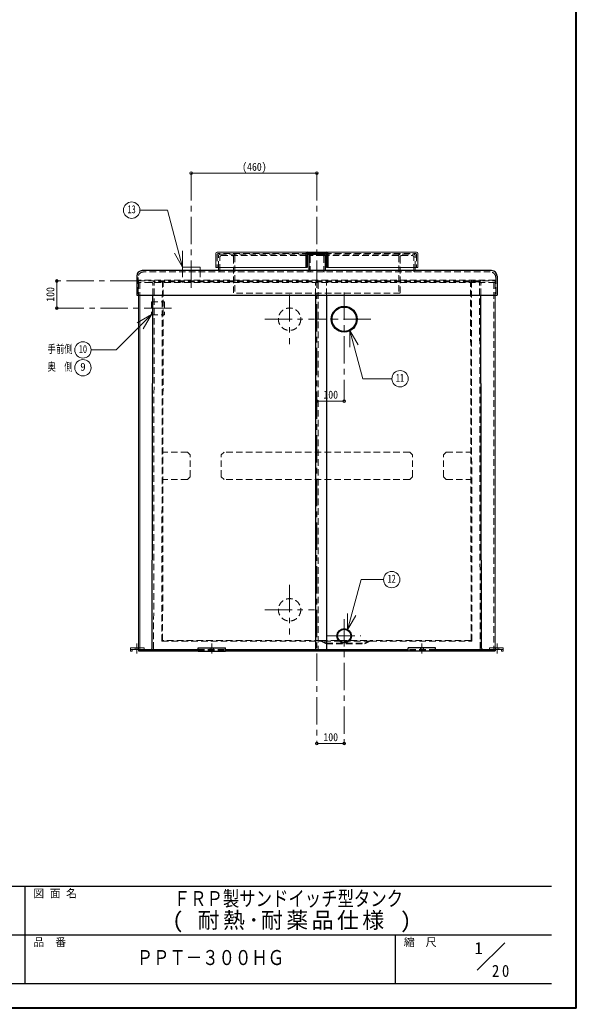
# Model space of a CAD drawing. Units: millimetres at full size, sheet at 1:20. Extents: x -4246 to 3854, y -2716 to 2904.
# Drawn here: x 1816 to 3854, y -2716 to 906 of the extents above; entities that cross this region are included whole.
import ezdxf
from ezdxf.enums import TextEntityAlignment as Align

# ---------------------------------------------------------------- set-up
doc = ezdxf.new("R2010")
doc.units = ezdxf.units.MM
doc.header["$LTSCALE"] = 20
doc.header["$PDMODE"] = 32
doc.header["$PDSIZE"] = 10
doc.linetypes.add('CHAIN1', pattern=[8, 5, -1, 1, -1])
doc.linetypes.add('DASHED1', pattern=[1.8, 1.2, -0.6])
doc.layers.add('0-0', color=4, linetype='Continuous', lineweight=9)
doc.styles.add('ＭＳ ゴシック', font='')
doc.styles.get('ＭＳ ゴシック').set_extended_font_data('MS Gothic')

msp = doc.modelspace()

# ---------------------------------------------------------------- linework, layer by layer
at = {"layer": '0-0', "linetype": 'CHAIN1'}
for p, q in [((2444.4, 343.83), (2444.4, -91.17)), ((2904.4, 343.83), (2904.4, -1746.17)), ((2247.08, -51.17), (1951.4, -51.17)), ((2804.4, -100.17), (2804.4, -282.17)), ((3004.4, -93.67), (3004.4, -491.17)), ((1951.4, -151.17), (2381.25, -151.17)), ((2713.4, -191.17), (2895.4, -191.17)), ((3101.9, -191.17), (2906.9, -191.17)), ((2804.4, -1165.17), (2804.4, -1347.17)), ((2713.4, -1256.17), (2895.4, -1256.17)), ((3004.4, -1290.17), (3004.4, -1746.17)), ((2942.9, -1351.67), (3065.9, -1351.67)), ((2244.4, -1380.17), (2244.4, -1416.17)), ((2519.4, -1380.17), (2519.4, -1416.17)), ((3289.4, -1380.17), (3289.4, -1416.17)), ((3564.4, -1380.17), (3564.4, -1416.17))]:
    msp.add_line(p, q, dxfattribs=at)
at = {"layer": '0-0'}
for p, q in [((2904.4, 343.83), (2444.4, 343.83)), ((2411.9, -0.17), (2476.9, -0.17)), ((2411.9, -0.17), (2411.9, -13.17)), ((2476.9, -0.17), (2476.9, -13.17)), ((2544.4, -8.17), (2544.4, -2.17)), ((3264.4, -8.17), (3264.4, -2.17)), ((1951.4, -51.17), (1951.4, -151.17)), ((2251.4, -103.17), (2251.4, -1395.17)), ((2256.4, -1395.17), (2256.4, -103.17)), ((3557.4, -103.17), (3557.4, -1395.17)), ((2904.4, -491.17), (3004.4, -491.17)), ((2904.4, -1746.17), (3004.4, -1746.17))]:
    msp.add_line(p, q, dxfattribs=at)
at = {"layer": '0-0', "color": 7, "lineweight": 18}
for p, q in [((2356.69, 208.29), (2256, 208.29)), ((2412.76, -0.97), (2356.69, 208.29)), ((2412.76, -0.97), (2382.76, 50.99)), ((2412.76, -0.97), (2412.76, 59.03)), ((2534.4, 49.83), (2534.4, -2.17)), ((2869.4, 54.83), (2539.4, 54.83)), ((2939.4, 54.83), (3269.4, 54.83)), ((3274.4, 49.83), (3274.4, -2.17)), ((2534.4, -2.17), (2864.4, -2.17)), ((3274.4, -2.17), (2944.4, -2.17)), ((2298.42, -174.43), (2168.9, -303.96)), ((2298.42, -174.43), (2246.46, -204.43)), ((2298.42, -174.43), (2268.42, -226.4)), ((3025.54, -233.13), (3055.54, -285.09)), ((3025.54, -233.13), (3025.54, -293.13)), ((3025.54, -233.13), (3072.74, -409.26)), ((2168.9, -303.96), (2077.58, -303.96)), ((3179.05, -409.26), (3072.74, -409.26)), ((3016.94, -1329.52), (3066.23, -1145.56)), ((3148.58, -1145.56), (3066.23, -1145.56)), ((3016.94, -1329.52), (3016.94, -1269.52)), ((3016.94, -1329.52), (3046.94, -1277.56)), ((2221.9, -1395.17), (2221.9, -1407.17)), ((2221.9, -1401.17), (2251.4, -1401.17)), ((2227.9, -1407.17), (2221.9, -1407.17)), ((2227.9, -1401.17), (2227.9, -1407.17)), ((3586.9, -1401.17), (3557.4, -1401.17)), ((3580.9, -1401.17), (3580.9, -1407.17)), ((3580.9, -1407.17), (3586.9, -1407.17)), ((3586.9, -1395.17), (3586.9, -1407.17)), ((3491.95, -2577.19), (3592.97, -2476.17))]:
    msp.add_line(p, q, dxfattribs=at)
at = {"layer": '0-0', "linetype": 'DASHED1'}
for p, q in [((2539.4, 44.83), (2539.4, -2.17)), ((2874.4, 49.83), (2544.4, 49.83)), ((2544.4, -2.17), (2544.4, 41.83)), ((2549.4, 46.83), (2879.4, 46.83)), ((2549.4, -13.17), (2549.4, 36.83)), ((2554.4, 41.83), (2882.4, 41.83)), ((2564.4, 46.83), (2564.4, 49.83)), ((2584.4, 46.83), (2584.4, 49.83)), ((2599.4, 36.83), (2599.4, -96.17)), ((2604.4, 41.83), (2604.4, -96.17)), ((2926.4, 41.83), (3254.4, 41.83)), ((2929.4, 46.83), (3259.4, 46.83)), ((2934.4, 49.83), (3264.4, 49.83)), ((3204.4, 41.83), (3204.4, -96.17)), ((3209.4, 36.83), (3209.4, -96.17)), ((3224.4, 46.83), (3224.4, 49.83)), ((3244.4, 46.83), (3244.4, 49.83)), ((3259.4, -13.17), (3259.4, 36.83)), ((3264.4, -2.17), (3264.4, 41.83)), ((3269.4, 44.83), (3269.4, -2.17)), ((2411.9, -13.17), (2411.9, -56.17)), ((2476.9, -13.17), (2476.9, -56.17)), ((2251.4, -56.17), (2251.4, -103.17)), ((2256.4, -56.17), (2256.4, -103.17)), ((3552.4, -56.17), (3552.4, -1401.17)), ((3557.4, -56.17), (3557.4, -103.17)), ((3209.4, -96.17), (2599.4, -96.17)), ((2298.25, -127.67), (2346.25, -127.67)), ((2298.25, -127.67), (2298.25, -174.67)), ((2346.25, -127.67), (2346.25, -174.67)), ((2298.25, -174.67), (2346.25, -174.67)), ((2430.37, -678.67), (2340.44, -678.67)), ((2430.37, -678.67), (2440.37, -688.67)), ((3378.43, -678.67), (3368.43, -688.67)), ((3378.43, -678.67), (3468.35, -678.67)), ((2440.37, -768.67), (2440.37, -688.67)), ((3368.43, -768.67), (3368.43, -688.67)), ((2430.37, -778.67), (2340.29, -778.67)), ((2440.37, -768.67), (2430.37, -778.67)), ((3368.43, -768.67), (3378.43, -778.67)), ((3378.43, -778.67), (3468.5, -778.67)), ((3100.11, -1371.17), (2918.69, -1371.17)), ((2919.4, -1368.17), (3099.4, -1368.17)), ((2238.4, -1395.17), (2238.4, -1401.17)), ((2250.4, -1395.17), (2250.4, -1401.17)), ((2251.4, -1395.17), (2251.4, -1401.17)), ((2256.4, -1395.17), (2256.4, -1401.17)), ((3557.4, -1395.17), (3557.4, -1401.17)), ((3558.4, -1395.17), (3558.4, -1401.17)), ((3570.4, -1395.17), (3570.4, -1401.17))]:
    msp.add_line(p, q, dxfattribs=at)
at = {"layer": '0-0', "color": 5, "lineweight": 25}
for p, q in [((2864.4, 49.83), (2864.4, -2.17)), ((2869.4, 54.83), (2939.4, 54.83)), ((2869.4, 44.83), (2869.4, -2.17)), ((2934.4, 49.83), (2874.4, 49.83)), ((2874.4, 41.83), (2874.4, -11.67)), ((2879.4, 46.83), (2929.4, 46.83)), ((2934.4, 41.83), (2934.4, -11.67)), ((2939.4, 44.83), (2939.4, -2.17)), ((2944.4, 49.83), (2944.4, -2.17)), ((2244.4, -33.17), (2244.4, -103.17)), ((3544.4, -13.17), (2264.4, -13.17)), ((2869.4, -2.17), (2864.4, -2.17)), ((2944.4, -2.17), (2939.4, -2.17)), ((3564.4, -33.17), (3564.4, -103.17)), ((2244.4, -103.17), (3564.4, -103.17)), ((2301.4, -1396.18), (2303.32, -103.17)), ((2899.4, -103.17), (2899.4, -1401.17)), ((2939.4, -103.17), (2939.4, -1401.17)), ((3507.39, -1396.18), (3505.47, -103.17)), ((2251.4, -1401.17), (2251.4, -1406.17)), ((2251.4, -1401.17), (2469.4, -1401.17)), ((2251.4, -1404.17), (2469.4, -1404.17)), ((2251.4, -1406.17), (2469.4, -1406.17)), ((2469.4, -1407.17), (2569.4, -1407.17)), ((2569.4, -1407.17), (2569.4, -1395.17)), ((2569.4, -1401.17), (3239.4, -1401.17)), ((2569.4, -1404.17), (3239.4, -1404.17)), ((2569.4, -1406.17), (3239.4, -1406.17)), ((3239.4, -1407.17), (3239.4, -1395.17)), ((3339.4, -1407.17), (3239.4, -1407.17)), ((3339.4, -1401.17), (3557.4, -1401.17)), ((3339.4, -1404.17), (3557.4, -1404.17)), ((3339.4, -1406.17), (3557.4, -1406.17)), ((3557.4, -1401.17), (3557.4, -1406.17))]:
    msp.add_line(p, q, dxfattribs=at)
at = {"layer": '0-0', "color": 7, "linetype": 'DASHED1', "lineweight": 18}
for p, q in [((2879.4, 38.83), (2879.4, -15.17)), ((2926.4, 41.83), (2882.4, 41.83)), ((2929.4, 38.83), (2929.4, -15.17)), ((3539.4, -18.17), (2269.4, -18.17)), ((2249.4, -38.17), (2249.4, -103.17)), ((3557.4, -48.17), (2251.4, -48.17)), ((2251.4, -51.17), (3557.4, -51.17)), ((2251.4, -56.17), (2251.4, -51.17)), ((3557.4, -56.17), (2251.4, -56.17)), ((2303.32, -103.17), (2303.38, -61.18)), ((2306.4, -1399.18), (2308.39, -56.18)), ((3500.82, -54.17), (2307.97, -54.17)), ((2336.39, -1371.17), (2338.39, -59.18)), ((2339.4, -1368.17), (2341.39, -56.18)), ((2899.4, -103.17), (2899.4, -56.17)), ((2909.4, -56.17), (2909.4, -1401.17)), ((2939.4, -103.17), (2939.4, -56.17)), ((3469.4, -1368.17), (3467.41, -56.18)), ((3472.4, -1371.17), (3470.41, -59.18)), ((3502.39, -1399.18), (3500.4, -56.18)), ((3505.47, -103.17), (3505.41, -61.18)), ((3557.4, -56.17), (3557.4, -51.17)), ((3559.4, -38.17), (3559.4, -103.17)), ((2564.4, -678.67), (2554.4, -688.67)), ((3244.4, -678.67), (2564.4, -678.67)), ((3244.4, -678.67), (3254.4, -688.67)), ((2554.4, -768.67), (2554.4, -688.67)), ((3254.4, -768.67), (3254.4, -688.67)), ((2554.4, -768.67), (2564.4, -778.67)), ((3244.4, -778.67), (2564.4, -778.67)), ((3254.4, -768.67), (3244.4, -778.67)), ((2336.39, -1371.17), (2918.69, -1371.17)), ((2919.4, -1368.17), (2339.4, -1368.17)), ((2919.4, -1368.17), (2939.4, -1378.17)), ((3099.4, -1368.17), (3079.4, -1378.17)), ((3100.11, -1371.17), (3080.11, -1381.17)), ((3469.4, -1368.17), (3099.4, -1368.17)), ((3100.11, -1371.17), (3472.4, -1371.17)), ((2469.4, -1401.17), (2569.4, -1401.17)), ((2469.4, -1404.17), (2569.4, -1404.17)), ((2469.4, -1406.17), (2569.4, -1406.17)), ((2513.4, -1395.17), (2513.4, -1401.17)), ((2525.4, -1395.17), (2525.4, -1401.17)), ((2939.4, -1378.17), (3079.4, -1378.17)), ((3339.4, -1401.17), (3239.4, -1401.17)), ((3339.4, -1404.17), (3239.4, -1404.17)), ((3339.4, -1406.17), (3239.4, -1406.17)), ((3283.4, -1395.17), (3283.4, -1401.17)), ((3295.4, -1395.17), (3295.4, -1401.17))]:
    msp.add_line(p, q, dxfattribs=at)
at = {"layer": '0-0', "color": 6, "lineweight": 25}
for p, q in [((-195.6, -2269.03), (3764.4, -2269.03)), ((1835.83, -2626.17), (1835.83, -2269.03)), ((1300.11, -2447.6), (3764.4, -2447.6)), ((3192.97, -2626.17), (3192.97, -2447.6)), ((3764.4, -2626.17), (-195.6, -2626.17))]:
    msp.add_line(p, q, dxfattribs=at)
at = {"layer": '0-0', "color": 1, "lineweight": 40}
msp.add_line((3854.4, -2716.17), (-4245.6, -2716.17), dxfattribs=at)
msp.add_lwpolyline([(3854.4, -2716.17), (3854.4, 2903.83), (-4245.6, 2903.83)], dxfattribs=at)
at = {"layer": '0-0', "color": 7, "linetype": 'DASHED1', "lineweight": 18}
msp.add_lwpolyline([(2918.69, -1371.17), (2938.69, -1381.17), (3080.11, -1381.17)], dxfattribs=at)
at = {"layer": '0-0', "color": 7, "lineweight": 18}
for points in [[(2221.9, -1395.17), (2271.9, -1395.17), (2271.9, -1401.17)], [(3586.9, -1395.17), (3536.9, -1395.17), (3536.9, -1401.17)]]:
    msp.add_lwpolyline(points, dxfattribs=at)
at = {"layer": '0-0', "color": 5, "lineweight": 25}
for points in [[(2469.4, -1407.17), (2469.4, -1395.17), (2569.4, -1395.17)], [(3339.4, -1407.17), (3339.4, -1395.17), (3239.4, -1395.17)]]:
    msp.add_lwpolyline(points, dxfattribs=at)
at = {"layer": '0-0', "color": 7, "lineweight": 18}
for centre in [(2226, 208.29), (2047.58, -303.96), (2047.58, -368.96), (3209.05, -409.26), (3178.58, -1145.56)]:
    msp.add_circle(centre, 30, dxfattribs=at)
at = {"layer": '0-0', "color": 5, "lineweight": 25}
for centre, radius in [((3004.4, -191.17), 47.5), ((3004.4, -191.17), 44.55), ((3004.4, -1351.67), 26.5), ((3004.4, -1351.67), 24.3)]:
    msp.add_circle(centre, radius, dxfattribs=at)
at = {"layer": '0-0', "linetype": 'DASHED1'}
for centre in [(2804.4, -191.17), (2804.4, -1256.17)]:
    msp.add_circle(centre, 41, dxfattribs=at)
at = {"layer": '0-0', "color": 7, "lineweight": 18}
for centre, start, end in [((2539.4, 49.83), 90, 180), ((3269.4, 49.83), 0, 90)]:
    msp.add_arc(centre, 5, start, end, dxfattribs=at)
at = {"layer": '0-0', "linetype": 'DASHED1'}
for centre, radius, start, end in [((2544.4, 44.83), 5, 90, 180), ((2549.4, 41.83), 5, 90, 180), ((2554.4, 36.83), 5, 90, 180), ((2594.4, 36.83), 5, 0, 90), ((2599.4, 41.83), 5, 0, 90), ((3209.4, 41.83), 5, 90, 180), ((3214.4, 36.83), 5, 90, 180), ((3254.4, 36.83), 5, 0, 90), ((3259.4, 41.83), 5, 0, 90), ((3264.4, 44.83), 5, 0, 90), ((2544.4, -13.17), 5, 270, 0), ((3264.4, -13.17), 5, 180, 270), ((2597.4, -50.17), 2, 0, 90), ((2597.4, -53.17), 2, 0, 90), ((3211.4, -50.17), 2, 90, 180), ((3211.4, -53.17), 2, 90, 180)]:
    msp.add_arc(centre, radius, start, end, dxfattribs=at)
at = {"layer": '0-0', "color": 5, "lineweight": 25}
for centre, radius, start, end in [((2869.4, 49.83), 5, 90, 180), ((2874.4, 44.83), 5, 90, 180), ((2879.4, 41.83), 5, 90, 180), ((2929.4, 41.83), 5, 0, 90), ((2934.4, 44.83), 5, 0, 90), ((2939.4, 49.83), 5, 0, 90), ((2264.4, -33.17), 20, 90, 180), ((2872.9, -11.67), 1.5, 270, 0), ((2935.9, -11.67), 1.5, 180, 270), ((3544.4, -33.17), 20, 0, 90), ((2296.4, -1396.17), 5, 270, 359.91512), ((3512.39, -1396.17), 5, 180.08488, 270)]:
    msp.add_arc(centre, radius, start, end, dxfattribs=at)
at = {"layer": '0-0', "color": 7, "linetype": 'DASHED1', "lineweight": 18}
for centre, radius, start, end in [((2882.4, 38.83), 3, 90, 180), ((2926.4, 38.83), 3, 0, 90), ((2269.4, -38.17), 20, 90, 180), ((2876.4, -15.17), 3, 270, 0), ((2932.4, -15.17), 3, 180, 270), ((3539.4, -38.17), 20, 0, 90), ((2251.4, -50.17), 2, 90, 180), ((2251.4, -53.17), 2, 90, 180), ((2298.38, -61.17), 5, 359.91512, 90), ((2303.39, -56.17), 5, 359.91512, 90), ((2333.39, -59.17), 5, 359.91299, 90), ((2336.39, -56.17), 5, 359.91299, 90), ((3472.41, -56.17), 5, 90, 180.08701), ((3475.41, -59.17), 5, 90, 180.08701), ((3505.4, -56.17), 5, 90, 180.08488), ((3510.41, -61.17), 5, 90, 180.08488), ((3557.4, -50.17), 2, 0, 90), ((3557.4, -53.17), 2, 0, 90), ((2301.4, -1399.17), 5, 270, 359.91512), ((3507.39, -1399.17), 5, 180.08488, 270)]:
    msp.add_arc(centre, radius, start, end, dxfattribs=at)
at = {"layer": '0-0'}
for centre, start, end in [((2539.4, -8.17), 270, 0), ((3269.4, -8.17), 180, 270)]:
    msp.add_arc(centre, 5, start, end, dxfattribs=at)
at = {"layer": '0-0', "color": 1}
for p in [(2444.4, 343.83), (2904.4, 343.83), (1951.4, -51.17), (1951.4, -151.17), (2904.4, -491.17), (3004.4, -491.17), (2904.4, -1746.17), (3004.4, -1746.17)]:
    msp.add_point(p, dxfattribs=at)

# ---------------------------------------------------------------- texts
at = {"layer": '0-0', "color": 7, "style": 'ＭＳ ゴシック'}
for s, height, width, p in [('(460)', 29.33, 0.9, (2630.65, 343.83)), ('13', 29.33, 0.75, (2211, 188.29)), ('手前側', 29.33, 0.75, (1917.58, -323.96)), ('10', 29.33, 0.75, (2032.58, -323.96)), ('奥\u3000側', 29.33, 0.75, (1917.58, -388.96)), ('11', 29.33, 0.75, (3194.05, -429.26)), ('100', 29.33, 0.9, (2928.15, -491.17)), ('12', 29.33, 0.75, (3163.58, -1165.56)), ('100', 29.33, 0.9, (2928.15, -1746.17)), ('ＦＲＰ製サンドイッチ型タンク', 54.99, 0.8, (2380.11, -2358.32)), ('ＰＰＴ－３００ＨＧ', 54.99, 0.8, (2244.4, -2574.39))]:
    msp.add_text(s, height=height, dxfattribs=dict(at, width=width)).set_placement(p, align=Align.BOTTOM_LEFT)
at = {"layer": '0-0', "color": 7, "style": 'ＭＳ ゴシック', "width": 0.9}
msp.add_text('100', height=29.33, rotation=90, dxfattribs=at).set_placement((1951.4, -127.42), align=Align.BOTTOM_LEFT)
at = {"layer": '0-0', "color": 7, "style": 'ＭＳ ゴシック'}
for s, height, p in [('9', 29.33, (2037.58, -388.96)), ('図 面 名', 29.33, (1865.83, -2319.03)), ('品\u3000番', 29.33, (1865.83, -2497.6)), ('縮\u3000尺', 29.33, (3222.97, -2497.6)), ('1', 43.99, (3481.79, -2531.22))]:
    msp.add_text(s, height=height, dxfattribs=at).set_placement(p, align=Align.BOTTOM_LEFT)
at = {"layer": '0-0', "color": 7, "attachment_point": 7, "style": 'ＭＳ ゴシック'}
for s, insert, char_height in [('\\T1.16;(\\~耐熱･耐薬品仕様\\~)', (2375.11, -2438.32), 58.65), ('\\T1.36;\\W0.9;20', (3545.73, -2601.98), 43.99)]:
    msp.add_mtext(s, dxfattribs=dict(at, insert=insert, char_height=char_height))

doc.saveas('drawing.dxf')
